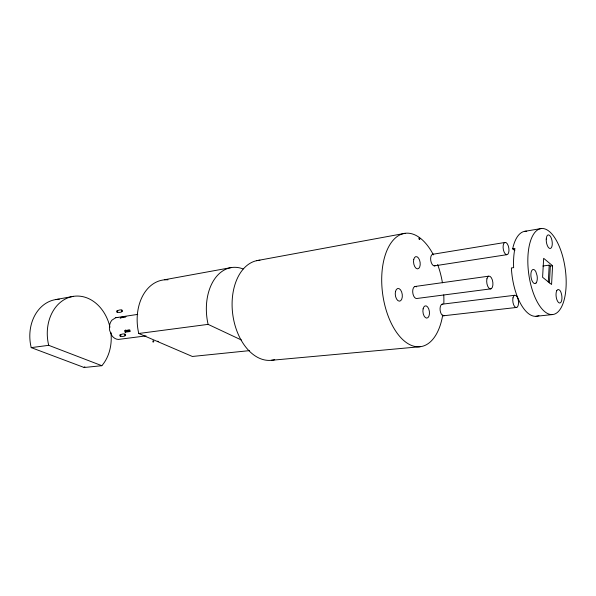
<?xml version="1.0" encoding="UTF-8"?>
<svg xmlns="http://www.w3.org/2000/svg" width="596" height="596" viewBox="0 0 596 596"><rect width="100%" height="100%" fill="white"/><g stroke="black" fill="none" stroke-linecap="round" stroke-linejoin="round"><path stroke-width="0.89" d="M552.574 265.741L551.576 284.486L542.591 277.289L543.664 258.321L552.574 265.741L550.332 266.054L549.207 265.123L542.896 266.017M548.283 282.079L549.207 265.123M549.423 282.988L550.332 266.054M514.84 250.588L512.687 248.845L512.865 247.973A42.867 18.759 82.2 0 1 526.708 231.255M120.846 335.928C120.25 337.008 119.193 335.183 120.183 334.833C126.806 331.667 128.088 337.492 120.37 336.278M153.731 341.828C152.263 343.154 152.822 339.288 153.79 341.285M59.287 299.237A39.165 31.752 82.2 0 0 30.925 346.388L31.223 347.624L84.155 367.501L101.841 365.698L102.534 364.879A39.939 31.819 82.2 0 0 110.901 332.546M84.155 367.501L84.856 366.696M117.628 312.066C116.868 312.907 116.116 310.963 117.136 310.844C124.013 307.596 124.281 313.474 117.248 312.282M125.19 332.181L130.01 331.532L129.325 329.96L124.504 330.616L125.19 332.181L126.151 331.532L130.166 330.989M125.011 334.192L124.631 335.071L125.339 335.623M137.721 314.39L115.661 317.728L111.854 320.216A10.989 8.418 82 0 0 109.709 330.646L111.981 335.757A10.989 8.418 82 0 0 120.228 339.191L146.05 335.883M121.875 310.099L121.375 310.829L121.986 311.544M256.526 260.698L405.057 233.312M55.979 299.527L73.442 296.346M231.568 267.522L162.999 280.023A43.91 31.834 82.2 0 0 138.451 332.091L138.779 333.484L192.344 356.468L249.448 350.642M524.741 231.337L540.937 228.588M432.48 254.321L504.752 242.498M512.687 248.845L514.922 248.487L514.721 249.478A42.934 18.714 82.2 0 0 513.588 266.419L513.648 267.634L511.39 267.962L511.442 269.027A42.867 18.759 82.2 0 0 538.94 315.56M434.253 265.89L506.607 254.723A6.236 2.831 81.4 0 0 508.254 245.768A6.236 2.831 81.4 0 0 503.24 245.172A6.236 2.831 81.4 0 0 506.607 254.723M414.861 286.52L488.66 276.179M125.465 329.968L125.92 330.676L129.943 330.124M31.223 347.624L48.716 345.322L101.841 365.698M138.779 333.484L208.108 324.366L241.432 340.025M490.985 288.837L417.125 298.454A6.094 3.226 82.3 0 1 412.693 291.936A6.094 3.226 82.3 0 1 416.567 286.818M120.183 334.833L120.832 335.198M442.046 304.213L514.557 295.288M443.424 315.783L516.769 307.432M536.072 316.297L552.418 314.569A43.381 18.424 82.2 0 0 560.255 248.875A43.381 18.424 82.2 0 0 528.369 251.177A43.381 18.424 82.2 0 0 552.418 314.569M271.344 360.297L420.083 346.73M117.136 310.844L117.717 311.373M158.238 341.553L157.769 341.135M125.92 330.676L126.151 331.532M48.716 345.322L48.418 344.063A39.939 31.819 82.2 0 1 70.566 296.957A39.939 31.819 82.2 0 1 109.984 327.226M208.108 324.366L207.773 322.876A46.95 31.469 82.2 0 1 243.094 268.945M435.028 265.756A5.893 3.017 81.3 0 1 430.759 260.512A5.893 3.017 81.3 0 1 433.255 254.209M444.206 315.701A5.871 2.995 82.9 0 1 440.131 310.27A5.871 2.995 82.9 0 1 442.828 304.139M115.661 317.728A10.989 8.418 82 0 1 117.852 317.556M164.652 279.837A43.91 31.834 82.2 0 1 167.99 279.822M442.731 314.926A57.209 30.389 82.2 0 1 399.998 336.755A57.209 30.389 82.2 0 1 386.677 251.08A57.209 30.389 82.2 0 1 433.396 254.865M437.635 264.512A57.209 30.389 82.2 0 1 442.441 282.817M443.752 294.878A57.209 30.389 82.2 0 1 443.841 303.304M274.704 359.671A50.392 32.691 82.2 0 1 232.924 315.589A50.392 32.691 82.2 0 1 259.916 260.214M546.249 239.063L546.227 240.084A6.869 2.883 81.5 0 0 548.909 247.973A6.869 2.883 81.5 0 0 552.172 245.224L552.261 244.278A6.869 2.883 81.5 0 0 549.594 235.398A6.869 2.883 81.5 0 0 546.249 239.063M556.813 290.58L556.522 291.235A6.839 2.861 82.8 0 0 556.686 299.103L557.007 300.034A6.839 2.861 82.8 0 0 561.194 301.867A6.839 2.861 82.8 0 0 560.992 292.45C560.68 290.647 558.057 288.002 556.813 290.58M125.376 316.856L120.101 318.055L121.249 317.296L125.987 316.58L125.376 316.856M536.08 282.966L535.662 283.346A7.115 3.099 82.2 0 1 531.267 278.362A7.115 3.099 82.2 0 1 532.541 269.697L533.487 269.474A7.115 3.099 82.2 0 1 535.893 271.813L537.108 275.784A7.115 3.099 82.2 0 1 536.08 282.966M419.845 238.981L419.241 239.495L418.824 238.244L419.42 237.737L419.845 238.981M486.925 278.801A6.459 3.04 82.3 0 0 490.195 288.896A6.459 3.04 82.3 0 0 492.311 279.844A6.459 3.04 82.3 0 0 486.925 278.801M512.97 297.866A6.206 2.809 82.8 0 0 516.039 307.514A6.206 2.809 82.8 0 0 517.939 298.715A6.206 2.809 82.8 0 0 512.97 297.866M413.758 259.349A6.206 3.263 81.3 0 0 417.364 268.87A6.206 3.263 81.3 0 0 419.51 259.96A6.206 3.263 81.3 0 0 413.758 259.349M423.1 308.862A6.184 3.233 82.9 0 0 426.714 318.115A6.184 3.233 82.9 0 0 428.74 308.929A6.184 3.233 82.9 0 0 423.1 308.862M395.506 291.422A6.414 3.479 82.3 0 0 399.268 301.174A6.414 3.479 82.3 0 0 401.607 291.831A6.414 3.479 82.3 0 0 395.506 291.422"/></g></svg>
